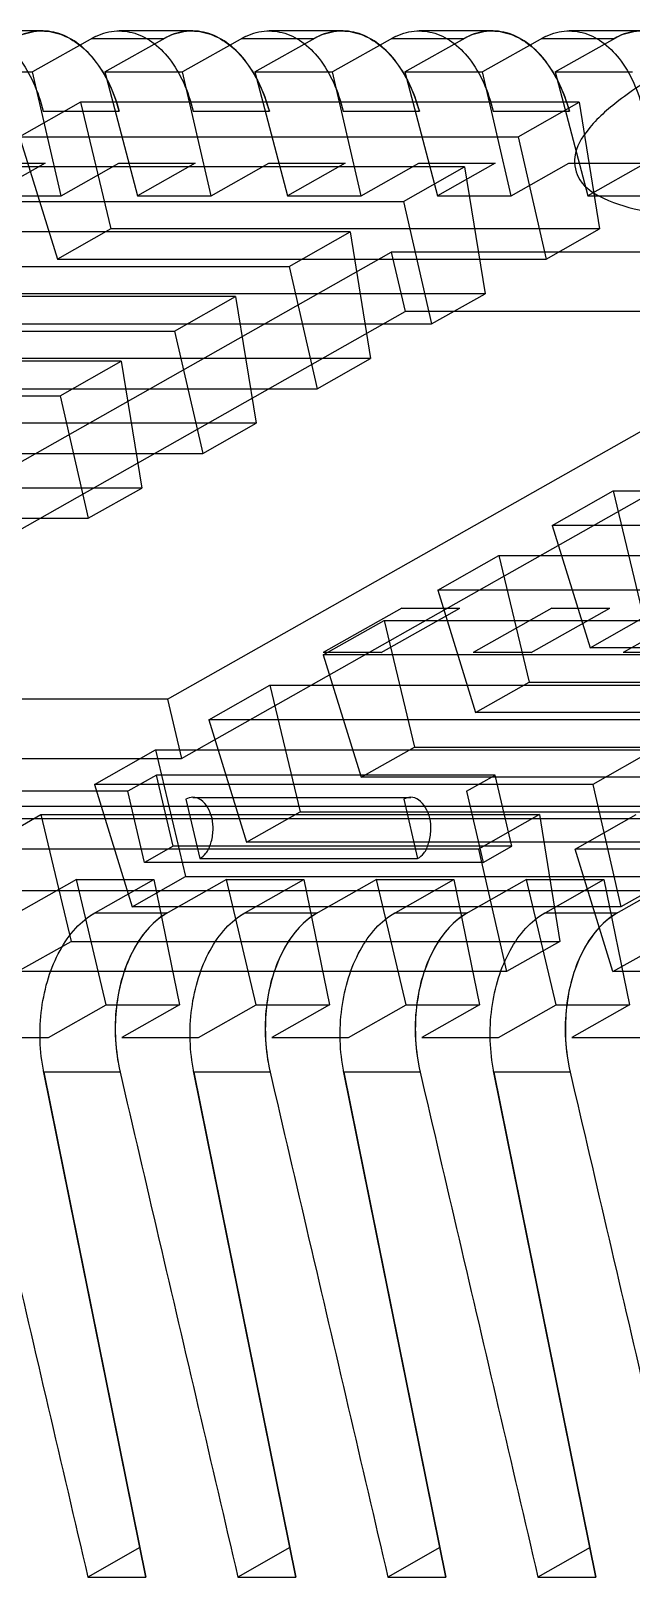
# Model space of a CAD drawing. Header units: millimetres. Extents: x 29 to 396, y -34 to 225.
# Drawn here: x 334.8 to 344.3, y 122.84 to 147.34 of the extents above; entities that cross this region are included whole.
import ezdxf

# ---------------------------------------------------------------- set-up
doc = ezdxf.new("R2010")
doc.units = ezdxf.units.MM
doc.layers.get('0').update_dxf_attribs({"lineweight": 0})

msp = doc.modelspace()

# ---------------------------------------------------------------- linework, layer by layer
at = {"color": 0, "linetype": 'Continuous', "lineweight": 25}
for p, q in [((334.971, 147.338), (333.818, 147.338)), ((335.816, 147.249), (334.819, 146.687)), ((335.968, 146.687), (336.964, 147.251)), ((337.346, 147.338), (336.193, 147.338)), ((338.19, 147.249), (337.193, 146.687)), ((338.342, 146.687), (339.339, 147.251)), ((339.72, 147.338), (338.567, 147.338)), ((340.565, 147.249), (339.568, 146.687)), ((340.717, 146.687), (341.714, 147.251)), ((342.095, 147.338), (340.942, 147.338)), ((342.94, 147.249), (341.943, 146.687)), ((343.092, 146.687), (344.089, 147.251)), ((344.47, 147.338), (343.317, 147.338)), ((335.755, 147.217), (336.904, 147.217)), ((338.13, 147.217), (339.279, 147.217)), ((340.504, 147.217), (341.653, 147.217)), ((342.879, 147.217), (344.028, 147.217)), ((333.593, 146.687), (334.819, 146.687)), ((335.274, 144.727), (334.819, 146.687)), ((335.968, 146.687), (336.485, 144.727)), ((335.968, 146.687), (337.193, 146.687)), ((337.649, 144.727), (337.193, 146.687)), ((338.342, 146.687), (338.859, 144.727)), ((338.342, 146.687), (339.568, 146.687)), ((340.023, 144.727), (339.568, 146.687)), ((340.717, 146.687), (341.234, 144.727)), ((340.717, 146.687), (341.943, 146.687)), ((342.398, 144.727), (341.943, 146.687)), ((343.092, 146.687), (343.609, 144.727)), ((343.092, 146.687), (344.318, 146.687)), ((335.582, 146.208), (334.615, 145.661)), ((334.989, 146.064), (336.195, 146.064)), ((335.582, 146.208), (336.06, 144.2)), ((343.472, 146.208), (335.582, 146.208)), ((337.363, 146.064), (338.57, 146.064)), ((339.738, 146.064), (340.945, 146.064)), ((342.113, 146.064), (343.32, 146.064)), ((342.506, 145.661), (343.472, 146.208)), ((343.472, 146.208), (343.797, 144.2)), ((334.615, 145.661), (335.214, 143.722)), ((334.615, 145.661), (342.506, 145.661)), ((342.506, 145.661), (342.951, 143.722)), ((341.66, 145.182), (333.77, 145.182)), ((333.812, 145.244), (335.023, 145.244)), ((335.023, 145.244), (334.11, 144.727)), ((335.274, 144.727), (336.186, 145.244)), ((336.186, 145.244), (337.397, 145.244)), ((337.397, 145.244), (336.485, 144.727)), ((337.649, 144.727), (338.561, 145.244)), ((338.561, 145.244), (339.772, 145.244)), ((339.772, 145.244), (338.859, 144.727)), ((340.023, 144.727), (340.936, 145.244)), ((340.694, 144.635), (341.66, 145.182)), ((340.936, 145.244), (342.147, 145.244)), ((342.147, 145.244), (341.234, 144.727)), ((341.66, 145.182), (341.985, 143.174)), ((342.398, 144.727), (343.311, 145.244)), ((343.311, 145.244), (344.522, 145.244)), ((344.522, 145.244), (343.609, 144.727)), ((332.803, 144.635), (340.694, 144.635)), ((334.11, 144.727), (335.274, 144.727)), ((336.485, 144.727), (337.649, 144.727)), ((338.859, 144.727), (340.023, 144.727)), ((340.694, 144.635), (341.139, 142.695)), ((341.234, 144.727), (342.398, 144.727)), ((343.609, 144.727), (344.773, 144.727)), ((339.848, 144.156), (331.958, 144.156)), ((336.06, 144.2), (335.214, 143.722)), ((343.797, 144.2), (336.06, 144.2)), ((338.882, 143.608), (339.848, 144.156)), ((339.848, 144.156), (340.173, 142.148)), ((342.951, 143.722), (343.797, 144.2)), ((327.997, 136.751), (340.5, 143.831)), ((336.96, 136.751), (349.463, 143.831)), ((340.5, 143.831), (340.72, 142.891)), ((349.463, 143.831), (340.5, 143.831)), ((330.991, 143.608), (338.882, 143.608)), ((335.214, 143.722), (342.951, 143.722)), ((338.882, 143.608), (339.327, 141.669)), ((338.036, 143.13), (330.146, 143.13)), ((341.985, 143.174), (334.248, 143.174)), ((337.07, 142.582), (338.036, 143.13)), ((338.036, 143.13), (338.361, 141.122)), ((341.139, 142.695), (341.985, 143.174)), ((328.217, 135.811), (340.72, 142.891)), ((337.18, 135.811), (349.683, 142.891)), ((349.683, 142.891), (340.72, 142.891)), ((329.179, 142.582), (337.07, 142.582)), ((333.402, 142.695), (341.139, 142.695)), ((337.07, 142.582), (337.515, 140.643)), ((336.224, 142.104), (328.334, 142.104)), ((340.173, 142.148), (332.436, 142.148)), ((335.258, 141.556), (336.224, 142.104)), ((336.224, 142.104), (336.549, 140.096)), ((339.327, 141.669), (340.173, 142.148)), ((331.59, 141.669), (339.327, 141.669)), ((327.367, 141.556), (335.258, 141.556)), ((335.258, 141.556), (335.703, 139.617)), ((338.361, 141.122), (330.624, 141.122)), ((337.515, 140.643), (338.361, 141.122)), ((329.778, 140.643), (337.515, 140.643)), ((336.549, 140.096), (328.812, 140.096)), ((335.703, 139.617), (336.549, 140.096)), ((343.048, 139.504), (344.014, 140.051)), ((344.014, 140.051), (344.492, 138.044)), ((344.014, 140.051), (351.904, 140.051)), ((327.966, 139.617), (335.703, 139.617)), ((343.048, 139.504), (343.646, 137.565)), ((350.938, 139.504), (343.048, 139.504)), ((341.236, 138.478), (342.202, 139.025)), ((342.202, 139.025), (342.68, 137.018)), ((342.202, 139.025), (350.092, 139.025)), ((341.236, 138.478), (341.834, 136.539)), ((349.126, 138.478), (341.236, 138.478)), ((340.667, 138.194), (339.42, 137.488)), ((340.34, 137.488), (341.586, 138.194)), ((340.667, 138.194), (341.586, 138.194)), ((343.042, 138.194), (341.795, 137.488)), ((342.714, 137.488), (343.961, 138.194)), ((343.042, 138.194), (343.961, 138.194)), ((345.417, 138.194), (344.17, 137.488)), ((339.424, 137.452), (340.39, 137.999)), ((340.39, 137.999), (340.868, 135.992)), ((340.39, 137.999), (348.28, 137.999)), ((343.646, 137.565), (344.492, 138.044)), ((340.34, 137.488), (339.42, 137.488)), ((339.424, 137.452), (340.022, 135.513)), ((347.314, 137.452), (339.424, 137.452)), ((342.714, 137.488), (341.795, 137.488)), ((351.383, 137.565), (343.646, 137.565)), ((345.089, 137.488), (344.17, 137.488)), ((337.612, 136.426), (338.578, 136.973)), ((338.578, 136.973), (339.056, 134.965)), ((338.578, 136.973), (346.468, 136.973)), ((341.834, 136.539), (342.68, 137.018)), ((342.68, 137.018), (350.417, 137.018)), ((336.96, 136.751), (327.997, 136.751)), ((336.96, 136.751), (337.18, 135.811)), ((349.571, 136.539), (341.834, 136.539)), ((337.612, 136.426), (338.21, 134.487)), ((345.502, 136.426), (337.612, 136.426)), ((340.022, 135.513), (340.868, 135.992)), ((340.868, 135.992), (348.605, 135.992)), ((328.217, 135.811), (337.18, 135.811)), ((335.8, 135.4), (336.766, 135.947)), ((336.766, 135.947), (337.244, 133.939)), ((336.766, 135.947), (344.656, 135.947)), ((344.656, 135.947), (343.69, 135.4)), ((336.783, 135.548), (336.33, 135.292)), ((337.047, 134.421), (336.783, 135.548)), ((342.146, 135.548), (336.783, 135.548)), ((347.759, 135.513), (340.022, 135.513)), ((341.693, 135.292), (342.146, 135.548)), ((342.409, 134.421), (342.146, 135.548)), ((336.33, 135.292), (330.968, 135.292)), ((335.8, 135.4), (336.398, 133.46)), ((343.69, 135.4), (335.8, 135.4)), ((336.594, 134.164), (336.33, 135.292)), ((341.693, 135.292), (341.956, 134.164)), ((343.69, 135.4), (344.135, 133.46)), ((330.9, 135.058), (349.706, 135.058)), ((337.249, 135.164), (337.469, 134.224)), ((337.359, 135.194), (340.807, 135.194)), ((340.697, 135.164), (340.917, 134.224)), ((349.659, 134.855), (330.693, 134.855)), ((333.987, 134.373), (334.954, 134.921)), ((334.954, 134.921), (335.432, 132.913)), ((334.954, 134.921), (342.844, 134.921)), ((338.21, 134.487), (339.056, 134.965)), ((339.056, 134.965), (346.793, 134.965)), ((342.844, 134.921), (341.878, 134.373)), ((342.844, 134.921), (343.169, 132.913)), ((343.41, 134.373), (344.376, 134.921)), ((345.947, 134.487), (338.21, 134.487)), ((341.878, 134.373), (333.987, 134.373)), ((337.047, 134.421), (336.594, 134.164)), ((342.409, 134.421), (337.047, 134.421)), ((341.878, 134.373), (342.323, 132.434)), ((341.956, 134.164), (342.409, 134.421)), ((344.009, 132.434), (343.41, 134.373)), ((350.304, 134.373), (343.41, 134.373)), ((341.956, 134.164), (336.594, 134.164)), ((337.469, 134.224), (340.917, 134.224)), ((335.517, 133.895), (334.52, 133.33)), ((335.985, 131.907), (335.517, 133.895)), ((335.517, 133.895), (336.742, 133.895)), ((335.746, 133.328), (336.742, 133.895)), ((336.398, 133.46), (337.244, 133.939)), ((336.742, 133.895), (337.149, 131.907)), ((337.891, 133.895), (336.895, 133.33)), ((337.244, 133.939), (344.981, 133.939)), ((338.36, 131.907), (337.891, 133.895)), ((337.891, 133.895), (339.117, 133.895)), ((338.121, 133.328), (339.117, 133.895)), ((339.117, 133.895), (339.523, 131.907)), ((340.266, 133.895), (339.27, 133.33)), ((340.734, 131.907), (340.266, 133.895)), ((340.266, 133.895), (341.492, 133.895)), ((340.496, 133.328), (341.492, 133.895)), ((341.492, 133.895), (341.898, 131.907)), ((342.641, 133.895), (341.644, 133.33)), ((343.109, 131.907), (342.641, 133.895)), ((342.641, 133.895), (343.867, 133.895)), ((342.871, 133.328), (343.867, 133.895)), ((343.867, 133.895), (344.273, 131.907)), ((345.016, 133.895), (344.019, 133.33)), ((344.981, 133.939), (344.135, 133.46)), ((332.672, 133.72), (378.712, 133.72)), ((335.806, 133.364), (336.955, 133.364)), ((344.135, 133.46), (336.398, 133.46)), ((338.181, 133.364), (339.33, 133.364)), ((340.556, 133.364), (341.705, 133.364)), ((342.93, 133.364), (344.08, 133.364)), ((334.586, 132.434), (335.432, 132.913)), ((335.432, 132.913), (343.169, 132.913)), ((343.169, 132.913), (342.323, 132.434)), ((344.009, 132.434), (344.854, 132.913)), ((342.323, 132.434), (334.586, 132.434)), ((350.75, 132.434), (344.009, 132.434)), ((335.072, 131.391), (335.985, 131.907)), ((335.985, 131.907), (337.149, 131.907)), ((337.149, 131.907), (336.236, 131.391)), ((337.447, 131.391), (338.36, 131.907)), ((338.36, 131.907), (339.523, 131.907)), ((339.523, 131.907), (338.611, 131.391)), ((339.822, 131.391), (340.734, 131.907)), ((340.734, 131.907), (341.898, 131.907)), ((341.898, 131.907), (340.986, 131.391)), ((342.196, 131.391), (343.109, 131.907)), ((343.109, 131.907), (344.273, 131.907)), ((344.273, 131.907), (343.36, 131.391)), ((333.861, 131.391), (335.072, 131.391)), ((336.236, 131.391), (337.447, 131.391)), ((338.611, 131.391), (339.822, 131.391)), ((340.986, 131.391), (342.196, 131.391)), ((343.36, 131.391), (344.571, 131.391)), ((336.616, 122.842), (334.996, 130.862)), ((334.999, 130.844), (336.616, 122.842)), ((336.206, 130.844), (334.999, 130.844)), ((338.991, 122.842), (337.371, 130.862)), ((337.374, 130.844), (338.991, 122.842)), ((338.581, 130.844), (337.374, 130.844)), ((341.365, 122.842), (339.745, 130.862)), ((339.749, 130.844), (341.365, 122.842)), ((340.956, 130.844), (339.749, 130.844)), ((343.74, 122.842), (342.12, 130.862)), ((342.124, 130.844), (343.74, 122.842)), ((343.33, 130.844), (342.124, 130.844)), ((336.522, 123.309), (335.697, 122.842)), ((338.896, 123.309), (338.071, 122.842)), ((341.271, 123.309), (340.446, 122.842)), ((343.646, 123.309), (342.821, 122.842)), ((335.697, 122.842), (336.616, 122.842)), ((338.071, 122.842), (338.991, 122.842)), ((340.446, 122.842), (341.365, 122.842)), ((342.821, 122.842), (343.74, 122.842))]:
    msp.add_line(p, q, dxfattribs=at)
for points, knots in [([(333.38, 147.217), (333.478, 147.272), (333.691, 147.351), (334.034, 147.332), (334.356, 147.174), (334.634, 146.896), (334.855, 146.516), (334.952, 146.222), (334.989, 146.064)], [0, 0, 0, 0, 0.336501, 0.662647, 1.004538, 1.388244, 1.826384, 2.311261, 2.311261, 2.311261, 2.311261]), ([(336.195, 146.064), (336.155, 146.217), (336.051, 146.506), (335.823, 146.881), (335.538, 147.162), (335.209, 147.328), (334.853, 147.354), (334.63, 147.274), (334.529, 147.217)], [0, 0, 0, 0, 0.474979, 0.914027, 1.305913, 1.660241, 1.998727, 2.347737, 2.347737, 2.347737, 2.347737]), ([(334.59, 147.251), (334.696, 147.299), (334.923, 147.362), (335.274, 147.303), (335.581, 147.125), (335.836, 146.851), (336.052, 146.497), (336.151, 146.217), (336.195, 146.064)], [0, 0, 0, 0, 0.348835, 0.686672, 1.040078, 1.392626, 1.799678, 2.277106, 2.277106, 2.277106, 2.277106]), ([(335.755, 147.217), (335.852, 147.272), (336.065, 147.351), (336.409, 147.332), (336.731, 147.174), (337.009, 146.896), (337.23, 146.516), (337.327, 146.222), (337.363, 146.064)], [0, 0, 0, 0, 0.336501, 0.662647, 1.004538, 1.388244, 1.826384, 2.311261, 2.311261, 2.311261, 2.311261]), ([(338.57, 146.064), (338.529, 146.217), (338.426, 146.506), (338.198, 146.881), (337.913, 147.162), (337.583, 147.328), (337.227, 147.354), (337.005, 147.274), (336.904, 147.217)], [0, 0, 0, 0, 0.474979, 0.914027, 1.305913, 1.660241, 1.998727, 2.347737, 2.347737, 2.347737, 2.347737]), ([(336.964, 147.251), (337.07, 147.299), (337.298, 147.362), (337.649, 147.303), (337.955, 147.125), (338.211, 146.851), (338.427, 146.497), (338.526, 146.217), (338.57, 146.064)], [0, 0, 0, 0, 0.348835, 0.686672, 1.040078, 1.392626, 1.799678, 2.277106, 2.277106, 2.277106, 2.277106]), ([(338.13, 147.217), (338.227, 147.272), (338.44, 147.351), (338.784, 147.332), (339.106, 147.174), (339.384, 146.896), (339.604, 146.516), (339.701, 146.222), (339.738, 146.064)], [0, 0, 0, 0, 0.336501, 0.662647, 1.004538, 1.388244, 1.826384, 2.311261, 2.311261, 2.311261, 2.311261]), ([(340.945, 146.064), (340.904, 146.217), (340.8, 146.506), (340.573, 146.881), (340.288, 147.162), (339.958, 147.328), (339.602, 147.354), (339.38, 147.274), (339.279, 147.217)], [0, 0, 0, 0, 0.474979, 0.914027, 1.305913, 1.660241, 1.998727, 2.347737, 2.347737, 2.347737, 2.347737]), ([(339.339, 147.251), (339.445, 147.299), (339.673, 147.362), (340.024, 147.303), (340.33, 147.125), (340.585, 146.851), (340.802, 146.497), (340.901, 146.217), (340.945, 146.064)], [0, 0, 0, 0, 0.348835, 0.686672, 1.040078, 1.392626, 1.799678, 2.277106, 2.277106, 2.277106, 2.277106]), ([(340.504, 147.217), (340.602, 147.272), (340.815, 147.351), (341.159, 147.332), (341.48, 147.174), (341.758, 146.896), (341.979, 146.516), (342.076, 146.222), (342.113, 146.064)], [0, 0, 0, 0, 0.336501, 0.662647, 1.004538, 1.388244, 1.826384, 2.311261, 2.311261, 2.311261, 2.311261]), ([(343.32, 146.064), (343.279, 146.217), (343.175, 146.506), (342.947, 146.881), (342.663, 147.162), (342.333, 147.328), (341.977, 147.354), (341.755, 147.274), (341.653, 147.217)], [0, 0, 0, 0, 0.474979, 0.914027, 1.305913, 1.660241, 1.998727, 2.347737, 2.347737, 2.347737, 2.347737]), ([(341.714, 147.251), (341.82, 147.299), (342.047, 147.362), (342.398, 147.303), (342.705, 147.125), (342.96, 146.851), (343.177, 146.497), (343.275, 146.217), (343.32, 146.064)], [0, 0, 0, 0, 0.348835, 0.686672, 1.040078, 1.392626, 1.799678, 2.277106, 2.277106, 2.277106, 2.277106]), ([(342.879, 147.217), (342.977, 147.272), (343.19, 147.351), (343.533, 147.332), (343.855, 147.174), (344.133, 146.896), (344.354, 146.516), (344.451, 146.222), (344.488, 146.064)], [0, 0, 0, 0, 0.336501, 0.662647, 1.004538, 1.388244, 1.826384, 2.311261, 2.311261, 2.311261, 2.311261]), ([(345.694, 146.064), (345.654, 146.217), (345.55, 146.506), (345.322, 146.881), (345.037, 147.162), (344.708, 147.328), (344.352, 147.354), (344.129, 147.274), (344.028, 147.217)], [0, 0, 0, 0, 0.474979, 0.914027, 1.305913, 1.660241, 1.998727, 2.347737, 2.347737, 2.347737, 2.347737]), ([(344.089, 147.251), (344.195, 147.299), (344.422, 147.362), (344.773, 147.303), (345.08, 147.125), (345.335, 146.851), (345.551, 146.497), (345.65, 146.217), (345.694, 146.064)], [0, 0, 0, 0, 0.348835, 0.686672, 1.040078, 1.392626, 1.799678, 2.277106, 2.277106, 2.277106, 2.277106]), ([(344.825, 146.704), (344.575, 146.564), (344.138, 146.29), (343.64, 145.846), (343.351, 145.39), (343.458, 144.912), (343.919, 144.63), (344.574, 144.45), (345.466, 144.361), (346.55, 144.369), (347.788, 144.474), (349.129, 144.674), (350.507, 144.96), (351.862, 145.316), (353.143, 145.736), (354.283, 146.189), (354.981, 146.53), (355.285, 146.704)], [0, 0, 0, 0, 0.859904, 1.53433, 2.012981, 2.388907, 2.861288, 3.538902, 4.436961, 5.534079, 6.789955, 8.160211, 9.598167, 11.010524, 12.362338, 13.63864, 14.688435, 14.688435, 14.688435, 14.688435]), ([(337.469, 134.224), (337.507, 134.245), (337.586, 134.314), (337.655, 134.476), (337.687, 134.668), (337.673, 134.863), (337.606, 135.032), (337.502, 135.156), (337.366, 135.214), (337.283, 135.183), (337.249, 135.164)], [0, 0, 0, 0, 0.129599, 0.305729, 0.514854, 0.708582, 0.886334, 1.051719, 1.183513, 1.299374, 1.299374, 1.299374, 1.299374]), ([(340.917, 134.224), (340.954, 134.245), (341.034, 134.314), (341.102, 134.476), (341.134, 134.668), (341.12, 134.863), (341.053, 135.032), (340.949, 135.156), (340.813, 135.214), (340.73, 135.183), (340.697, 135.164)], [0, 0, 0, 0, 0.129599, 0.305729, 0.514854, 0.708582, 0.886334, 1.051719, 1.183513, 1.299374, 1.299374, 1.299374, 1.299374]), ([(334.999, 130.844), (334.966, 131.008), (334.928, 131.345), (334.953, 131.849), (335.058, 132.333), (335.236, 132.766), (335.481, 133.123), (335.694, 133.301), (335.806, 133.364)], [0, 0, 0, 0, 0.501099, 1.012409, 1.508794, 1.978058, 2.410089, 2.795705, 2.795705, 2.795705, 2.795705]), ([(336.955, 133.364), (336.848, 133.303), (336.641, 133.132), (336.404, 132.785), (336.231, 132.357), (336.133, 131.872), (336.119, 131.358), (336.167, 131.013), (336.206, 130.844)], [0, 0, 0, 0, 0.37118, 0.789771, 1.249976, 1.746265, 2.266613, 2.786296, 2.786296, 2.786296, 2.786296]), ([(336.895, 133.33), (336.785, 133.255), (336.58, 133.061), (336.357, 132.686), (336.207, 132.263), (336.134, 131.809), (336.123, 131.334), (336.171, 131.009), (336.206, 130.844)], [0, 0, 0, 0, 0.398518, 0.833568, 1.29658, 1.736558, 2.209306, 2.716427, 2.716427, 2.716427, 2.716427]), ([(337.374, 130.844), (337.341, 131.008), (337.303, 131.345), (337.328, 131.849), (337.433, 132.333), (337.611, 132.766), (337.856, 133.123), (338.069, 133.301), (338.181, 133.364)], [0, 0, 0, 0, 0.501099, 1.012409, 1.508794, 1.978058, 2.410089, 2.795705, 2.795705, 2.795705, 2.795705]), ([(339.33, 133.364), (339.222, 133.303), (339.016, 133.132), (338.778, 132.785), (338.606, 132.357), (338.508, 131.872), (338.493, 131.358), (338.541, 131.013), (338.581, 130.844)], [0, 0, 0, 0, 0.37118, 0.789771, 1.249976, 1.746265, 2.266613, 2.786296, 2.786296, 2.786296, 2.786296]), ([(339.27, 133.33), (339.16, 133.255), (338.955, 133.061), (338.732, 132.686), (338.582, 132.263), (338.509, 131.809), (338.498, 131.334), (338.546, 131.009), (338.581, 130.844)], [0, 0, 0, 0, 0.398518, 0.833568, 1.29658, 1.736558, 2.209306, 2.716427, 2.716427, 2.716427, 2.716427]), ([(339.749, 130.844), (339.716, 131.008), (339.678, 131.345), (339.703, 131.849), (339.807, 132.333), (339.986, 132.766), (340.231, 133.123), (340.444, 133.301), (340.556, 133.364)], [0, 0, 0, 0, 0.501099, 1.012409, 1.508794, 1.978058, 2.410089, 2.795705, 2.795705, 2.795705, 2.795705]), ([(341.705, 133.364), (341.597, 133.303), (341.391, 133.132), (341.153, 132.785), (340.98, 132.357), (340.883, 131.872), (340.868, 131.358), (340.916, 131.013), (340.956, 130.844)], [0, 0, 0, 0, 0.37118, 0.789771, 1.249976, 1.746265, 2.266613, 2.786296, 2.786296, 2.786296, 2.786296]), ([(341.644, 133.33), (341.535, 133.255), (341.329, 133.061), (341.107, 132.686), (340.957, 132.263), (340.883, 131.809), (340.872, 131.334), (340.921, 131.009), (340.956, 130.844)], [0, 0, 0, 0, 0.398518, 0.833568, 1.29658, 1.736558, 2.209306, 2.716427, 2.716427, 2.716427, 2.716427]), ([(342.124, 130.844), (342.091, 131.008), (342.053, 131.345), (342.078, 131.849), (342.182, 132.333), (342.361, 132.766), (342.606, 133.123), (342.819, 133.301), (342.93, 133.364)], [0, 0, 0, 0, 0.501099, 1.012409, 1.508794, 1.978058, 2.410089, 2.795705, 2.795705, 2.795705, 2.795705]), ([(344.08, 133.364), (343.972, 133.303), (343.766, 133.132), (343.528, 132.785), (343.355, 132.357), (343.258, 131.872), (343.243, 131.358), (343.291, 131.013), (343.33, 130.844)], [0, 0, 0, 0, 0.37118, 0.789771, 1.249976, 1.746265, 2.266613, 2.786296, 2.786296, 2.786296, 2.786296]), ([(344.019, 133.33), (343.91, 133.255), (343.704, 133.061), (343.481, 132.686), (343.332, 132.263), (343.258, 131.809), (343.247, 131.334), (343.295, 131.009), (343.33, 130.844)], [0, 0, 0, 0, 0.398518, 0.833568, 1.29658, 1.736558, 2.209306, 2.716427, 2.716427, 2.716427, 2.716427]), ([(333.831, 130.844), (334.037, 129.962), (334.45, 128.191), (335.071, 125.523), (335.488, 123.738), (335.697, 122.842)], [0, 0, 0, 0, 2.717399, 5.455866, 8.216119, 8.216119, 8.216119, 8.216119]), ([(336.206, 130.844), (336.412, 129.962), (336.824, 128.191), (337.446, 125.523), (337.863, 123.738), (338.071, 122.842)], [0, 0, 0, 0, 2.717399, 5.455866, 8.216119, 8.216119, 8.216119, 8.216119]), ([(338.581, 130.844), (338.786, 129.962), (339.199, 128.191), (339.821, 125.523), (340.237, 123.738), (340.446, 122.842)], [0, 0, 0, 0, 2.717399, 5.455866, 8.216119, 8.216119, 8.216119, 8.216119]), ([(340.956, 130.844), (341.161, 129.962), (341.574, 128.191), (342.196, 125.523), (342.612, 123.738), (342.821, 122.842)], [0, 0, 0, 0, 2.717399, 5.455866, 8.216119, 8.216119, 8.216119, 8.216119]), ([(343.33, 130.844), (343.536, 129.962), (343.949, 128.191), (344.57, 125.523), (344.987, 123.738), (345.196, 122.842)], [0, 0, 0, 0, 2.717399, 5.455866, 8.216119, 8.216119, 8.216119, 8.216119])]:
    msp.add_open_spline(points, degree=3, knots=knots, dxfattribs=at)

doc.saveas('drawing.dxf')
